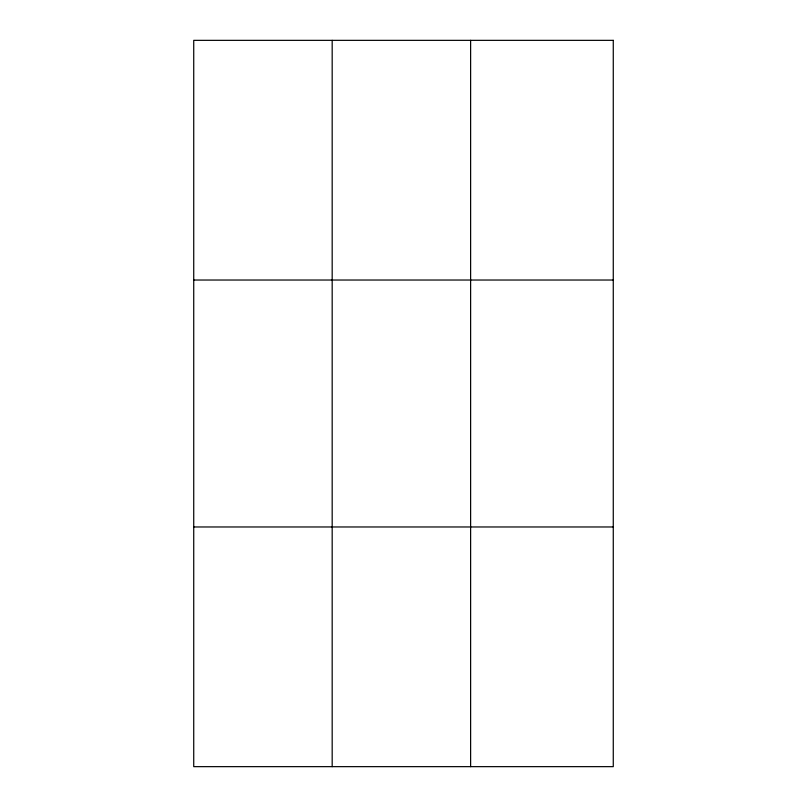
<?xml version="1.0" encoding="UTF-8"?>
<svg xmlns="http://www.w3.org/2000/svg" width="807" height="807" viewBox="0 0 807 807"><rect width="100%" height="100%" fill="white"/><g stroke="black" fill="none" stroke-linecap="round" stroke-linejoin="round"><path stroke-width="1.21" d="M332.181 766.65L332.181 40.35M470.622 766.65L470.622 40.35M193.73 280.029L613.27 280.029M193.73 526.971L613.27 526.971M613.27 40.35L613.27 766.65L193.73 766.65L193.73 40.35L613.27 40.35"/></g></svg>
